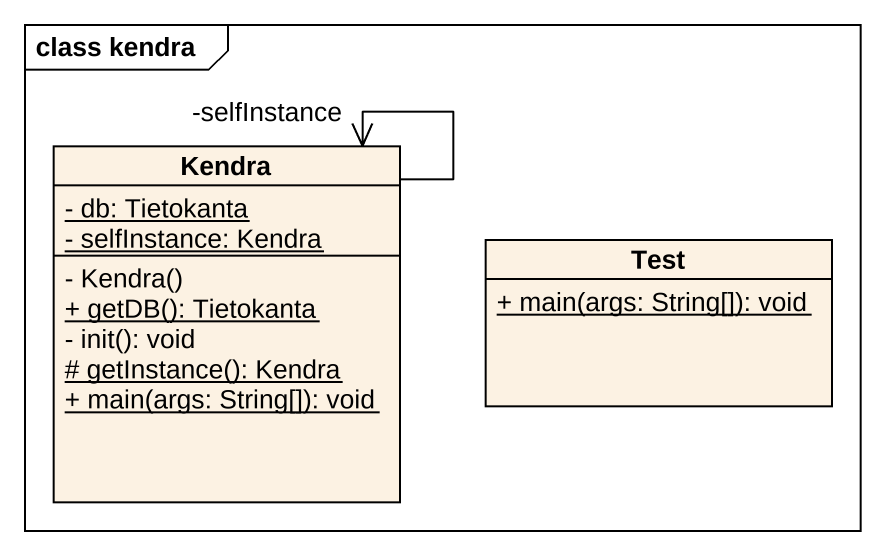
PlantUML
@startuml
mainframe class kendra
hide circle
hide empty members
skinparam classAttributeIconSize 0
class Kendra {
  {static} - db: Tietokanta
  {static} - selfInstance: Kendra
  - Kendra()
  {static} + getDB(): Tietokanta
  - init(): void
  {static} # getInstance(): Kendra
  {static} + main(args: String[]): void
}
class Test {
  {static} + main(args: String[]): void
}
Kendra --> "-selfInstance" Kendra
@enduml
